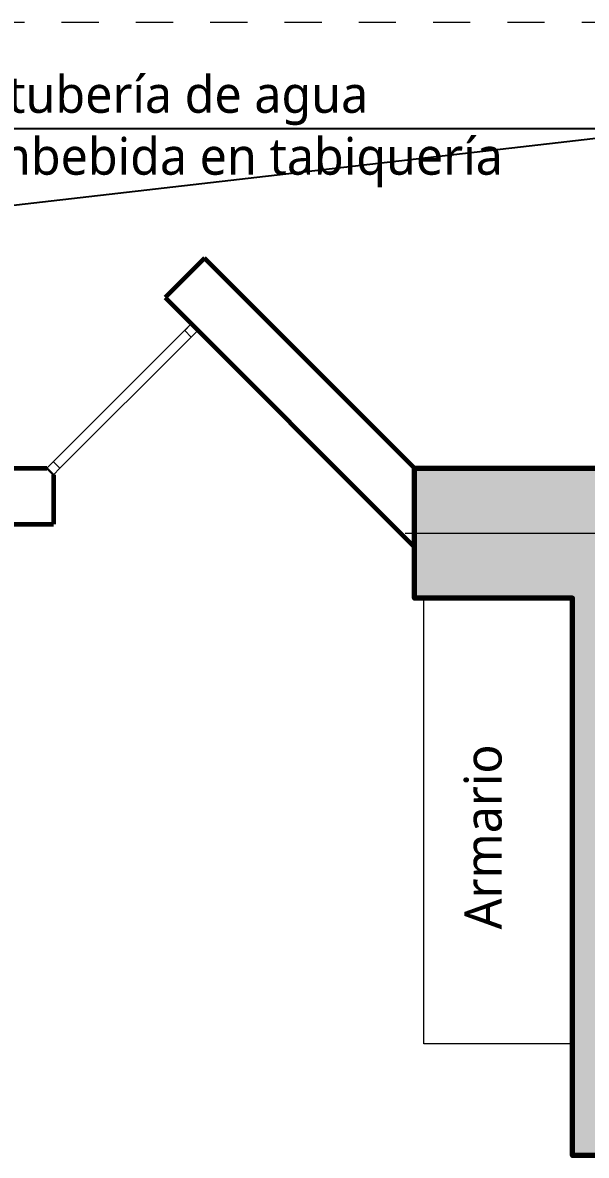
# Model space of a CAD drawing. Header units: millimetres. Extents: x 1 to 121, y 0 to 90.
# Drawn here: x 44.457 to 45.974, y 66.048 to 69.098 of the extents above; entities that cross this region are included whole.
import ezdxf
from ezdxf import colors
from ezdxf.entities.mleader import LeaderData, LeaderLine
from ezdxf.math import Vec2, Vec3

# ---------------------------------------------------------------- set-up
doc = ezdxf.new("R2010")
doc.units = ezdxf.units.MM
doc.linetypes.add('DASHED2', pattern=[0.375, 0.25, -0.125])
doc.linetypes.add('HIDDEN2', pattern=[0.1875, 0.125, -0.0625])
for name, color, linetype, lineweight in [('COLUMNAS 50', 32, 'Continuous', 70), ('Equipamiento SR', 23, 'Continuous', 0), ('GRAFO 0 BLANCO', 7, 'Continuous', 0), ('GRAFO 4', 7, 'Continuous', 30), ('letras sr', 7, 'Continuous', 5), ('Muros el', 144, 'Continuous', 60), ('proyecciones', 1, 'DASHED2', 5), ('Structural - Bearing_Pen_No__20', 1, 'Continuous', 0), ('Vanos', 140, 'Continuous', 5)]:
    doc.layers.add(name, color=color, linetype=linetype, lineweight=lineweight)
doc.styles.add('Generales', font='trebuc.ttf', dxfattribs={"height": 0.1})

msp = doc.modelspace()

# ---------------------------------------------------------------- hatches: boundary and pattern name
at = {"layer": 'GRAFO 0 BLANCO', "true_color": 0x939598}
h = msp.add_hatch(color=252, dxfattribs=at)
h.dxf.hatch_style = 1
h.paths.add_polyline_path([(46.612, 67.5485), (46.612, 67.8985), (45.512, 67.8985), (45.512, 67.5485), (45.937, 67.5485), (45.937, 66.0485), (46.187, 66.0485), (46.187, 67.5485)])

# ---------------------------------------------------------------- linework, layer by layer
at = {"layer": 'COLUMNAS 50', "linetype": 'Continuous'}
msp.add_lwpolyline([(46.187, 66.0485), (45.937, 66.0485), (45.937, 67.5485), (45.512, 67.5485), (45.512, 67.8985), (46.612, 67.8985), (46.612, 67.5485), (46.187, 67.5485)], close=True, dxfattribs=at)
at = {"layer": 'Equipamiento SR'}
msp.add_lwpolyline([(45.537, 66.3485), (45.537, 67.5485), (45.937, 67.5485), (45.937, 66.3485), (45.537, 66.3485)], dxfattribs=at)
at = {"layer": 'GRAFO 4', "linetype": 'Continuous'}
msp.add_line((44.5221, 67.8985), (44.5398, 67.8808), dxfattribs=at)
at = {"layer": 'Muros el', "ltscale": 0.05}
msp.add_line((44.5398, 67.8808), (44.5398, 67.7485), dxfattribs=at)
for points in [[(44.9464, 68.4642), (44.8403, 68.3581)], [(45.512, 67.8985), (44.9464, 68.4642)], [(44.8403, 68.3581), (45.512, 67.6863)], [(44.182, 67.8985), (44.5221, 67.8985)], [(44.1199, 67.7485), (44.5398, 67.7485)]]:
    msp.add_lwpolyline(points, dxfattribs=at)
at = {"layer": 'proyecciones', "linetype": 'HIDDEN2', "ltscale": 0.5}
msp.add_lwpolyline([(60.462, 67.8985), (60.462, 69.0985), (31.662, 69.0985), (31.662, 67.8985)], dxfattribs=at)
at = {"layer": 'Structural - Bearing_Pen_No__20', "linetype": 'Continuous'}
msp.add_line((45.487, 67.7235), (46.017, 67.7235), dxfattribs=at)
at = {"layer": 'Vanos', "color": 7, "linetype": 'Continuous'}
for p, q in [((44.5221, 67.8985), (44.911, 68.2874)), ((44.911, 68.2874), (44.8933, 68.2697)), ((44.8933, 68.2697), (44.911, 68.252)), ((44.911, 68.2874), (44.9287, 68.2697)), ((44.911, 68.252), (44.9287, 68.2697)), ((44.5575, 67.8985), (44.911, 68.252)), ((44.5575, 67.8985), (44.5398, 67.9162)), ((44.5398, 67.8808), (44.5575, 67.8985))]:
    msp.add_line(p, q, dxfattribs=at)

# ---------------------------------------------------------------- texts
at = {"layer": 'letras sr', "insert": (45.6464, 67.155), "char_height": 0.1, "attachment_point": 3, "rotation": 90, "style": 'Generales'}
msp.add_mtext_dynamic_manual_height_columns('Armario ', width=0.115, gutter_width=1, heights=[0.1165], dxfattribs=at)

# ---------------------------------------------------------------- leaders
at = {"layer": 'letras sr'}
ml = msp.add_multileader_mtext('Standard', dxfattribs=at)
ml.set_content('{\\H0.86957x;Baja montante tubería de agua\\Ppluvial D=3", embebida en tabiquería}', color=256, style='Generales')
ml.set_leader_properties()
ml.build(insert=Vec2(0, 0))
ml.multileader.update_dxf_attribs({"text_right_attachment_type": 6, "dogleg_length": 0.36, "arrow_head_size": 0.1})
ctx = ml.context
ctx.base_point, ctx.char_height, ctx.arrow_head_size, ctx.landing_gap_size, ctx.plane_origin = Vec3(43.3934, 68.884), 0.115, 0.1, 0.09, Vec3(42.6651, 69.2286)
ctx.right_attachment = 6
notes = []
notes.append((ctx, [(1, (1, 1, 0), (46.2165, 68.8124), (-1, 0), 0.36, [(0, [(42.3239, 68.3652)], 0, []), (1, [(47.0407, 68.3825)], 0, [])])]))
ctx.mtext.insert, ctx.mtext.rotation, ctx.mtext.flow_direction = Vec3(43.4834, 68.9557), 6.283185, 5
for ctx, leaders in notes:
    for number, flags, end, landing, length, lines in leaders:
        leader = LeaderData()
        leader.index, (leader.has_last_leader_line, leader.has_dogleg_vector, leader.attachment_direction) = number, flags
        leader.last_leader_point, leader.dogleg_vector, leader.dogleg_length = Vec3(end), Vec3(landing), length
        for number, points, colour, breaks in lines:
            line = LeaderLine()
            line.index, line.vertices, line.color, line.breaks = number, Vec3.list(points), colors.encode_raw_color(colour), breaks
            leader.lines.append(line)
        ctx.leaders.append(leader)

doc.saveas('drawing.dxf')
